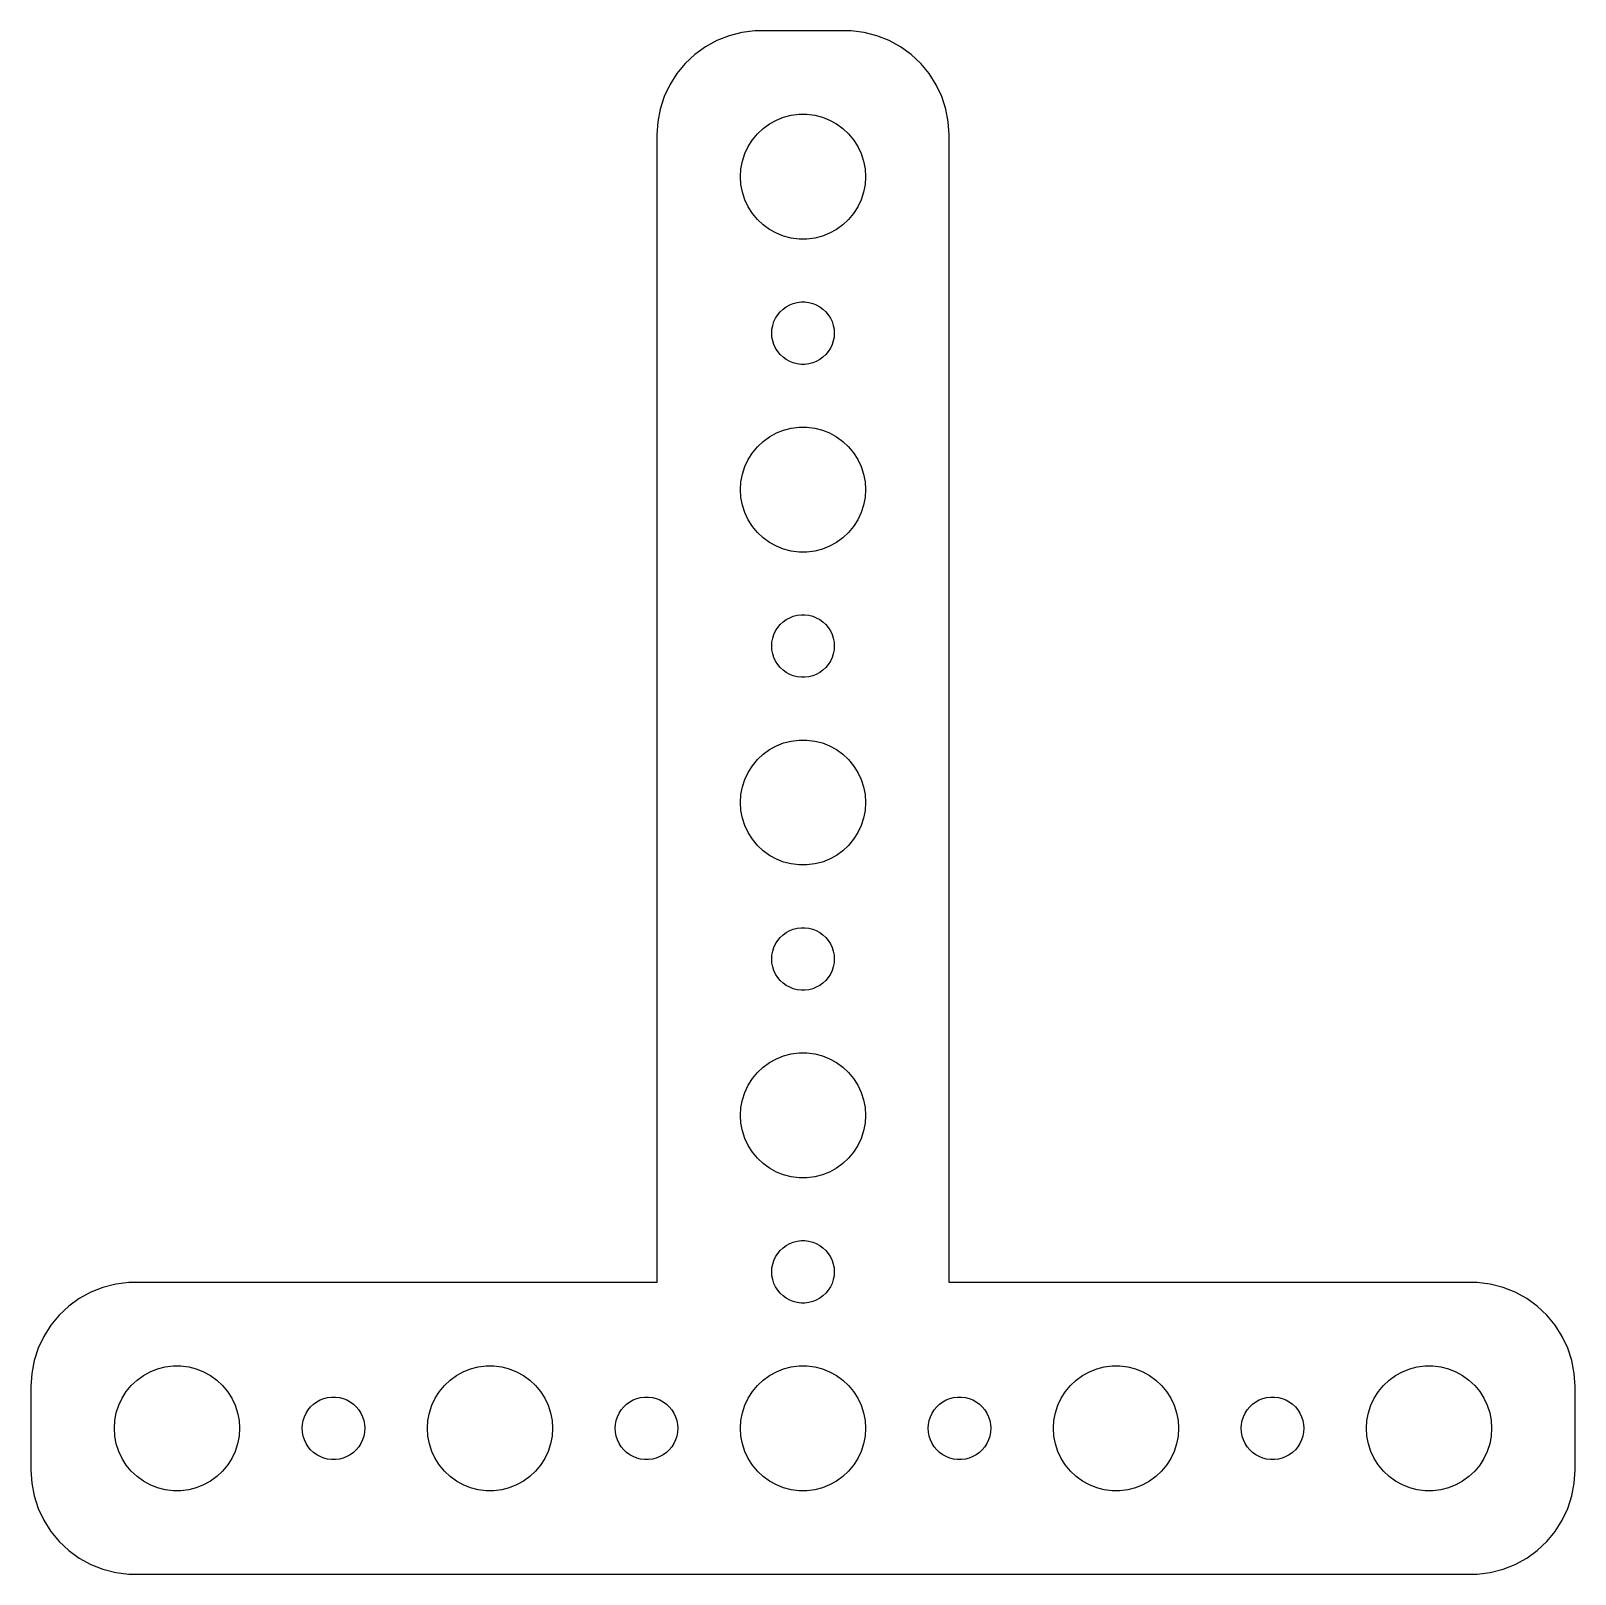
# Model space of a CAD drawing. Header units: metres. Extents: x -37 to 37, y -7 to 67.
import ezdxf

# ---------------------------------------------------------------- set-up
doc = ezdxf.new("R2010")
doc.units = ezdxf.units.M

msp = doc.modelspace()

# ---------------------------------------------------------------- linework, layer by layer
for p, q in [((-3.54507, 66.7553), (-4.12889, 66.5241)), ((-2.9369, 66.9114), (-3.54507, 66.7553)), ((-2.31395, 66.9901), (-2.9369, 66.9114)), ((2.31395, 66.9901), (-2.31395, 66.9901)), ((2.9369, 66.9114), (2.31395, 66.9901)), ((3.54507, 66.7553), (2.9369, 66.9114)), ((4.12889, 66.5241), (3.54507, 66.7553)), ((-4.67912, 66.2216), (-5.18712, 65.8526)), ((-4.12889, 66.5241), (-4.67912, 66.2216)), ((4.67912, 66.2216), (4.12889, 66.5241)), ((5.18712, 65.8526), (4.67912, 66.2216)), ((-5.64484, 65.4227), (-6.04507, 64.9389)), ((-5.18712, 65.8526), (-5.64484, 65.4227)), ((5.64484, 65.4227), (5.18712, 65.8526)), ((6.04507, 64.9389), (5.64484, 65.4227)), ((-6.38153, 64.4088), (-6.64888, 63.8406)), ((-6.04507, 64.9389), (-6.38153, 64.4088)), ((6.38153, 64.4088), (6.04507, 64.9389)), ((6.64888, 63.8406), (6.38153, 64.4088)), ((-6.64888, 63.8406), (-6.84291, 63.2434)), ((6.84291, 63.2434), (6.64888, 63.8406)), ((-6.84291, 63.2434), (-6.96057, 62.6267)), ((-0.927048, 62.8532), (-0.562134, 62.9469)), ((-0.562134, 62.9469), (-0.18837, 62.9941)), ((-0.18837, 62.9941), (0.18837, 62.9941)), ((0.18837, 62.9941), (0.562134, 62.9469)), ((0.562134, 62.9469), (0.927048, 62.8532)), ((6.96057, 62.6267), (6.84291, 63.2434)), ((-6.96057, 62.6267), (-7, 62)), ((-2.1869, 62.0536), (-1.91226, 62.3115)), ((-1.91226, 62.3115), (-1.60747, 62.533)), ((-1.60747, 62.533), (-1.27733, 62.7145)), ((-1.27733, 62.7145), (-0.927048, 62.8532)), ((0.927048, 62.8532), (1.27733, 62.7145)), ((1.27733, 62.7145), (1.60747, 62.533)), ((1.60747, 62.533), (1.91226, 62.3115)), ((1.91226, 62.3115), (2.1869, 62.0536)), ((7, 62), (6.96057, 62.6267)), ((-7, 62), (-7, 6.99013)), ((-2.78932, 61.1044), (-2.62891, 61.4453)), ((-2.62891, 61.4453), (-2.42705, 61.7634)), ((-2.42705, 61.7634), (-2.1869, 62.0536)), ((2.1869, 62.0536), (2.42705, 61.7634)), ((2.42705, 61.7634), (2.62891, 61.4453)), ((2.62891, 61.4453), (2.78932, 61.1044)), ((7, 6.99013), (7, 62)), ((-2.97633, 60.376), (-2.90575, 60.7461)), ((-2.90575, 60.7461), (-2.78932, 61.1044)), ((2.78932, 61.1044), (2.90575, 60.7461)), ((2.90575, 60.7461), (2.97633, 60.376)), ((-3, 60), (-2.97633, 60.376)), ((-2.97633, 59.624), (-3, 60)), ((2.97633, 60.376), (3, 60)), ((3, 60), (2.97633, 59.624)), ((-2.90575, 59.2539), (-2.97633, 59.624)), ((-2.78932, 58.8956), (-2.90575, 59.2539)), ((2.90575, 59.2539), (2.78932, 58.8956)), ((2.97633, 59.624), (2.90575, 59.2539)), ((-2.62891, 58.5547), (-2.78932, 58.8956)), ((-2.42705, 58.2366), (-2.62891, 58.5547)), ((2.62891, 58.5547), (2.42705, 58.2366)), ((2.78932, 58.8956), (2.62891, 58.5547)), ((-2.1869, 57.9464), (-2.42705, 58.2366)), ((-1.91226, 57.6885), (-2.1869, 57.9464)), ((2.1869, 57.9464), (1.91226, 57.6885)), ((2.42705, 58.2366), (2.1869, 57.9464)), ((-1.60747, 57.467), (-1.91226, 57.6885)), ((-1.27733, 57.2855), (-1.60747, 57.467)), ((-0.927048, 57.1468), (-1.27733, 57.2855)), ((-0.562134, 57.0531), (-0.927048, 57.1468)), ((-0.18837, 57.0059), (-0.562134, 57.0531)), ((0.18837, 57.0059), (-0.18837, 57.0059)), ((0.562134, 57.0531), (0.18837, 57.0059)), ((0.927048, 57.1468), (0.562134, 57.0531)), ((1.27733, 57.2855), (0.927048, 57.1468)), ((1.60747, 57.467), (1.27733, 57.2855)), ((1.91226, 57.6885), (1.60747, 57.467)), ((-1.31445, 53.2226), (-1.21352, 53.3817)), ((-1.21352, 53.3817), (-1.09344, 53.5268)), ((-1.09344, 53.5268), (-0.956131, 53.6558)), ((-0.956131, 53.6558), (-0.803726, 53.7665)), ((-0.803726, 53.7665), (-0.638657, 53.8572)), ((-0.638657, 53.8572), (-0.463516, 53.9266)), ((-0.463516, 53.9266), (-0.281067, 53.9734)), ((-0.281067, 53.9734), (-0.094177, 53.997)), ((-0.094177, 53.997), (0.094177, 53.997)), ((0.094177, 53.997), (0.281067, 53.9734)), ((0.281067, 53.9734), (0.463516, 53.9266)), ((0.463516, 53.9266), (0.638657, 53.8572)), ((0.638657, 53.8572), (0.803726, 53.7665)), ((0.803726, 53.7665), (0.956131, 53.6558)), ((0.956131, 53.6558), (1.09344, 53.5268)), ((1.09344, 53.5268), (1.21352, 53.3817)), ((1.21352, 53.3817), (1.31445, 53.2226)), ((-1.5, 52.5), (-1.48816, 52.688)), ((-1.48816, 52.688), (-1.45287, 52.873)), ((-1.45287, 52.873), (-1.39465, 53.0522)), ((-1.39465, 53.0522), (-1.31445, 53.2226)), ((1.31445, 53.2226), (1.39465, 53.0522)), ((1.39465, 53.0522), (1.45287, 52.873)), ((1.45287, 52.873), (1.48816, 52.688)), ((1.48816, 52.688), (1.5, 52.5)), ((-1.48816, 52.312), (-1.5, 52.5)), ((-1.45287, 52.127), (-1.48816, 52.312)), ((-1.39465, 51.9478), (-1.45287, 52.127)), ((-1.31445, 51.7774), (-1.39465, 51.9478)), ((1.39465, 51.9478), (1.31445, 51.7774)), ((1.45287, 52.127), (1.39465, 51.9478)), ((1.48816, 52.312), (1.45287, 52.127)), ((1.5, 52.5), (1.48816, 52.312)), ((-1.21352, 51.6183), (-1.31445, 51.7774)), ((-1.09344, 51.4732), (-1.21352, 51.6183)), ((-0.956131, 51.3442), (-1.09344, 51.4732)), ((-0.803726, 51.2335), (-0.956131, 51.3442)), ((-0.638657, 51.1428), (-0.803726, 51.2335)), ((-0.463516, 51.0734), (-0.638657, 51.1428)), ((-0.281067, 51.0266), (-0.463516, 51.0734)), ((0.463516, 51.0734), (0.281067, 51.0266)), ((0.638657, 51.1428), (0.463516, 51.0734)), ((0.803726, 51.2335), (0.638657, 51.1428)), ((0.956131, 51.3442), (0.803726, 51.2335)), ((1.09344, 51.4732), (0.956131, 51.3442)), ((1.21352, 51.6183), (1.09344, 51.4732)), ((1.31445, 51.7774), (1.21352, 51.6183)), ((-0.094177, 51.003), (-0.281067, 51.0266)), ((0.094177, 51.003), (-0.094177, 51.003)), ((0.281067, 51.0266), (0.094177, 51.003)), ((-1.91226, 47.3115), (-1.60747, 47.533)), ((-1.60747, 47.533), (-1.27733, 47.7145)), ((-1.27733, 47.7145), (-0.927048, 47.8532)), ((-0.927048, 47.8532), (-0.562134, 47.9469)), ((-0.562134, 47.9469), (-0.18837, 47.9941)), ((-0.18837, 47.9941), (0.18837, 47.9941)), ((0.18837, 47.9941), (0.562134, 47.9469)), ((0.562134, 47.9469), (0.927048, 47.8532)), ((0.927048, 47.8532), (1.27733, 47.7145)), ((1.27733, 47.7145), (1.60747, 47.533)), ((1.60747, 47.533), (1.91226, 47.3115)), ((-2.62891, 46.4453), (-2.42705, 46.7634)), ((-2.42705, 46.7634), (-2.1869, 47.0536)), ((-2.1869, 47.0536), (-1.91226, 47.3115)), ((1.91226, 47.3115), (2.1869, 47.0536)), ((2.1869, 47.0536), (2.42705, 46.7634)), ((2.42705, 46.7634), (2.62891, 46.4453)), ((-2.90575, 45.7461), (-2.78932, 46.1044)), ((-2.78932, 46.1044), (-2.62891, 46.4453)), ((2.62891, 46.4453), (2.78932, 46.1044)), ((2.78932, 46.1044), (2.90575, 45.7461)), ((-3, 45), (-2.97633, 45.376)), ((-2.97633, 45.376), (-2.90575, 45.7461)), ((2.90575, 45.7461), (2.97633, 45.376)), ((2.97633, 45.376), (3, 45)), ((-2.97633, 44.624), (-3, 45)), ((-2.90575, 44.2539), (-2.97633, 44.624)), ((2.97633, 44.624), (2.90575, 44.2539)), ((3, 45), (2.97633, 44.624)), ((-2.78932, 43.8956), (-2.90575, 44.2539)), ((-2.62891, 43.5547), (-2.78932, 43.8956)), ((2.78932, 43.8956), (2.62891, 43.5547)), ((2.90575, 44.2539), (2.78932, 43.8956)), ((-2.42705, 43.2366), (-2.62891, 43.5547)), ((-2.1869, 42.9464), (-2.42705, 43.2366)), ((-1.91226, 42.6885), (-2.1869, 42.9464)), ((2.1869, 42.9464), (1.91226, 42.6885)), ((2.42705, 43.2366), (2.1869, 42.9464)), ((2.62891, 43.5547), (2.42705, 43.2366)), ((-1.60747, 42.467), (-1.91226, 42.6885)), ((-1.27733, 42.2855), (-1.60747, 42.467)), ((-0.927048, 42.1468), (-1.27733, 42.2855)), ((1.27733, 42.2855), (0.927048, 42.1468)), ((1.60747, 42.467), (1.27733, 42.2855)), ((1.91226, 42.6885), (1.60747, 42.467)), ((-0.562134, 42.0531), (-0.927048, 42.1468)), ((-0.18837, 42.0059), (-0.562134, 42.0531)), ((0.18837, 42.0059), (-0.18837, 42.0059)), ((0.562134, 42.0531), (0.18837, 42.0059)), ((0.927048, 42.1468), (0.562134, 42.0531)), ((-1.21352, 38.3817), (-1.09344, 38.5268)), ((-1.09344, 38.5268), (-0.956131, 38.6558)), ((-0.956131, 38.6558), (-0.803726, 38.7665)), ((-0.803726, 38.7665), (-0.638657, 38.8572)), ((-0.638657, 38.8572), (-0.463516, 38.9266)), ((-0.463516, 38.9266), (-0.281067, 38.9734)), ((-0.281067, 38.9734), (-0.094177, 38.997)), ((-0.094177, 38.997), (0.094177, 38.997)), ((0.094177, 38.997), (0.281067, 38.9734)), ((0.281067, 38.9734), (0.463516, 38.9266)), ((0.463516, 38.9266), (0.638657, 38.8572)), ((0.638657, 38.8572), (0.803726, 38.7665)), ((0.803726, 38.7665), (0.956131, 38.6558)), ((0.956131, 38.6558), (1.09344, 38.5268)), ((1.09344, 38.5268), (1.21352, 38.3817)), ((-1.48816, 37.688), (-1.45287, 37.873)), ((-1.45287, 37.873), (-1.39465, 38.0522)), ((-1.39465, 38.0522), (-1.31445, 38.2226)), ((-1.31445, 38.2226), (-1.21352, 38.3817)), ((1.21352, 38.3817), (1.31445, 38.2226)), ((1.31445, 38.2226), (1.39465, 38.0522)), ((1.39465, 38.0522), (1.45287, 37.873)), ((1.45287, 37.873), (1.48816, 37.688)), ((-1.5, 37.5), (-1.48816, 37.688)), ((-1.48816, 37.312), (-1.5, 37.5)), ((-1.45287, 37.127), (-1.48816, 37.312)), ((-1.39465, 36.9478), (-1.45287, 37.127)), ((1.45287, 37.127), (1.39465, 36.9478)), ((1.48816, 37.312), (1.45287, 37.127)), ((1.48816, 37.688), (1.5, 37.5)), ((1.5, 37.5), (1.48816, 37.312)), ((-1.31445, 36.7774), (-1.39465, 36.9478)), ((-1.21352, 36.6183), (-1.31445, 36.7774)), ((-1.09344, 36.4732), (-1.21352, 36.6183)), ((-0.956131, 36.3442), (-1.09344, 36.4732)), ((-0.803726, 36.2335), (-0.956131, 36.3442)), ((0.956131, 36.3442), (0.803726, 36.2335)), ((1.09344, 36.4732), (0.956131, 36.3442)), ((1.21352, 36.6183), (1.09344, 36.4732)), ((1.31445, 36.7774), (1.21352, 36.6183)), ((1.39465, 36.9478), (1.31445, 36.7774)), ((-0.638657, 36.1428), (-0.803726, 36.2335)), ((-0.463516, 36.0734), (-0.638657, 36.1428)), ((-0.281067, 36.0266), (-0.463516, 36.0734)), ((-0.094177, 36.003), (-0.281067, 36.0266)), ((0.094177, 36.003), (-0.094177, 36.003)), ((0.281067, 36.0266), (0.094177, 36.003)), ((0.463516, 36.0734), (0.281067, 36.0266)), ((0.638657, 36.1428), (0.463516, 36.0734)), ((0.803726, 36.2335), (0.638657, 36.1428)), ((-1.60747, 32.533), (-1.27733, 32.7145)), ((-1.27733, 32.7145), (-0.927048, 32.8532)), ((-0.927048, 32.8532), (-0.562134, 32.9469)), ((-0.562134, 32.9469), (-0.18837, 32.9941)), ((-0.18837, 32.9941), (0.18837, 32.9941)), ((0.18837, 32.9941), (0.562134, 32.9469)), ((0.562134, 32.9469), (0.927048, 32.8532)), ((0.927048, 32.8532), (1.27733, 32.7145)), ((1.27733, 32.7145), (1.60747, 32.533)), ((-2.42705, 31.7634), (-2.1869, 32.0536)), ((-2.1869, 32.0536), (-1.91226, 32.3115)), ((-1.91226, 32.3115), (-1.60747, 32.533)), ((1.60747, 32.533), (1.91226, 32.3115)), ((1.91226, 32.3115), (2.1869, 32.0536)), ((2.1869, 32.0536), (2.42705, 31.7634)), ((-2.90575, 30.7461), (-2.78932, 31.1044)), ((-2.78932, 31.1044), (-2.62891, 31.4453)), ((-2.62891, 31.4453), (-2.42705, 31.7634)), ((2.42705, 31.7634), (2.62891, 31.4453)), ((2.62891, 31.4453), (2.78932, 31.1044)), ((2.78932, 31.1044), (2.90575, 30.7461)), ((-3, 30), (-2.97633, 30.376)), ((-2.97633, 30.376), (-2.90575, 30.7461)), ((2.90575, 30.7461), (2.97633, 30.376)), ((2.97633, 30.376), (3, 30)), ((-2.97633, 29.624), (-3, 30)), ((-2.90575, 29.2539), (-2.97633, 29.624)), ((2.97633, 29.624), (2.90575, 29.2539)), ((3, 30), (2.97633, 29.624)), ((-2.78932, 28.8956), (-2.90575, 29.2539)), ((-2.62891, 28.5547), (-2.78932, 28.8956)), ((2.78932, 28.8956), (2.62891, 28.5547)), ((2.90575, 29.2539), (2.78932, 28.8956)), ((-2.42705, 28.2366), (-2.62891, 28.5547)), ((-2.1869, 27.9464), (-2.42705, 28.2366)), ((2.42705, 28.2366), (2.1869, 27.9464)), ((2.62891, 28.5547), (2.42705, 28.2366)), ((-1.91226, 27.6884), (-2.1869, 27.9464)), ((-1.60747, 27.467), (-1.91226, 27.6884)), ((-1.27733, 27.2855), (-1.60747, 27.467)), ((1.60747, 27.467), (1.27733, 27.2855)), ((1.91226, 27.6884), (1.60747, 27.467)), ((2.1869, 27.9464), (1.91226, 27.6884)), ((-0.927048, 27.1468), (-1.27733, 27.2855)), ((-0.562134, 27.0531), (-0.927048, 27.1468)), ((-0.18837, 27.0059), (-0.562134, 27.0531)), ((0.18837, 27.0059), (-0.18837, 27.0059)), ((0.562134, 27.0531), (0.18837, 27.0059)), ((0.927048, 27.1468), (0.562134, 27.0531)), ((1.27733, 27.2855), (0.927048, 27.1468)), ((-0.956131, 23.6558), (-0.803726, 23.7665)), ((-0.803726, 23.7665), (-0.638657, 23.8572)), ((-0.638657, 23.8572), (-0.463516, 23.9266)), ((-0.463516, 23.9266), (-0.281067, 23.9734)), ((-0.281067, 23.9734), (-0.094177, 23.997)), ((-0.094177, 23.997), (0.094177, 23.997)), ((0.094177, 23.997), (0.281067, 23.9734)), ((0.281067, 23.9734), (0.463516, 23.9266)), ((0.463516, 23.9266), (0.638657, 23.8572)), ((0.638657, 23.8572), (0.803726, 23.7665)), ((0.803726, 23.7665), (0.956131, 23.6558)), ((-1.45287, 22.873), (-1.39465, 23.0522)), ((-1.39465, 23.0522), (-1.31445, 23.2226)), ((-1.31445, 23.2226), (-1.21352, 23.3817)), ((-1.21352, 23.3817), (-1.09344, 23.5268)), ((-1.09344, 23.5268), (-0.956131, 23.6558)), ((0.956131, 23.6558), (1.09344, 23.5268)), ((1.09344, 23.5268), (1.21352, 23.3817)), ((1.21352, 23.3817), (1.31445, 23.2226)), ((1.31445, 23.2226), (1.39465, 23.0522)), ((1.39465, 23.0522), (1.45287, 22.873)), ((-1.5, 22.5), (-1.48816, 22.688)), ((-1.48816, 22.312), (-1.5, 22.5)), ((-1.48816, 22.688), (-1.45287, 22.873)), ((-1.45287, 22.127), (-1.48816, 22.312)), ((1.45287, 22.873), (1.48816, 22.688)), ((1.48816, 22.312), (1.45287, 22.127)), ((1.48816, 22.688), (1.5, 22.5)), ((1.5, 22.5), (1.48816, 22.312)), ((-1.39465, 21.9478), (-1.45287, 22.127)), ((-1.31445, 21.7774), (-1.39465, 21.9478)), ((-1.21352, 21.6183), (-1.31445, 21.7774)), ((-1.09344, 21.4732), (-1.21352, 21.6183)), ((-0.956131, 21.3442), (-1.09344, 21.4732)), ((1.09344, 21.4732), (0.956131, 21.3442)), ((1.21352, 21.6183), (1.09344, 21.4732)), ((1.31445, 21.7774), (1.21352, 21.6183)), ((1.39465, 21.9478), (1.31445, 21.7774)), ((1.45287, 22.127), (1.39465, 21.9478)), ((-0.803726, 21.2335), (-0.956131, 21.3442)), ((-0.638657, 21.1427), (-0.803726, 21.2335)), ((-0.463516, 21.0734), (-0.638657, 21.1427)), ((-0.281067, 21.0266), (-0.463516, 21.0734)), ((-0.094177, 21.003), (-0.281067, 21.0266)), ((0.094177, 21.003), (-0.094177, 21.003)), ((0.281067, 21.0266), (0.094177, 21.003)), ((0.463516, 21.0734), (0.281067, 21.0266)), ((0.638657, 21.1427), (0.463516, 21.0734)), ((0.803726, 21.2335), (0.638657, 21.1427)), ((0.956131, 21.3442), (0.803726, 21.2335)), ((-1.27733, 17.7145), (-0.927048, 17.8532)), ((-0.927048, 17.8532), (-0.562134, 17.9469)), ((-0.562134, 17.9469), (-0.18837, 17.9941)), ((-0.18837, 17.9941), (0.18837, 17.9941)), ((0.18837, 17.9941), (0.562134, 17.9469)), ((0.562134, 17.9469), (0.927048, 17.8532)), ((0.927048, 17.8532), (1.27733, 17.7145)), ((-2.42705, 16.7634), (-2.1869, 17.0536)), ((-2.1869, 17.0536), (-1.91226, 17.3115)), ((-1.91226, 17.3115), (-1.60747, 17.533)), ((-1.60747, 17.533), (-1.27733, 17.7145)), ((1.27733, 17.7145), (1.60747, 17.533)), ((1.60747, 17.533), (1.91226, 17.3115)), ((1.91226, 17.3115), (2.1869, 17.0536)), ((2.1869, 17.0536), (2.42705, 16.7634)), ((-2.78932, 16.1044), (-2.62891, 16.4453)), ((-2.62891, 16.4453), (-2.42705, 16.7634)), ((2.42705, 16.7634), (2.62891, 16.4453)), ((2.62891, 16.4453), (2.78932, 16.1044)), ((-2.97633, 15.376), (-2.90575, 15.7461)), ((-2.90575, 15.7461), (-2.78932, 16.1044)), ((2.78932, 16.1044), (2.90575, 15.7461)), ((2.90575, 15.7461), (2.97633, 15.376)), ((-3, 15), (-2.97633, 15.376)), ((-2.97633, 14.624), (-3, 15)), ((2.97633, 15.376), (3, 15)), ((3, 15), (2.97633, 14.624)), ((-2.90575, 14.2539), (-2.97633, 14.624)), ((-2.78932, 13.8956), (-2.90575, 14.2539)), ((2.90575, 14.2539), (2.78932, 13.8956)), ((2.97633, 14.624), (2.90575, 14.2539)), ((-2.62891, 13.5547), (-2.78932, 13.8956)), ((-2.42705, 13.2366), (-2.62891, 13.5547)), ((2.62891, 13.5547), (2.42705, 13.2366)), ((2.78932, 13.8956), (2.62891, 13.5547)), ((-2.1869, 12.9464), (-2.42705, 13.2366)), ((-1.91226, 12.6884), (-2.1869, 12.9464)), ((-1.60747, 12.467), (-1.91226, 12.6884)), ((1.91226, 12.6884), (1.60747, 12.467)), ((2.1869, 12.9464), (1.91226, 12.6884)), ((2.42705, 13.2366), (2.1869, 12.9464)), ((-1.27733, 12.2855), (-1.60747, 12.467)), ((-0.927048, 12.1468), (-1.27733, 12.2855)), ((-0.562134, 12.0531), (-0.927048, 12.1468)), ((-0.18837, 12.0059), (-0.562134, 12.0531)), ((0.18837, 12.0059), (-0.18837, 12.0059)), ((0.562134, 12.0531), (0.18837, 12.0059)), ((0.927048, 12.1468), (0.562134, 12.0531)), ((1.27733, 12.2855), (0.927048, 12.1468)), ((1.60747, 12.467), (1.27733, 12.2855)), ((-0.638657, 8.85724), (-0.463516, 8.92657)), ((-0.463516, 8.92657), (-0.281067, 8.97342)), ((-0.281067, 8.97342), (-0.094177, 8.99704)), ((-0.094177, 8.99704), (0.094177, 8.99704)), ((0.094177, 8.99704), (0.281067, 8.97342)), ((0.281067, 8.97342), (0.463516, 8.92657)), ((0.463516, 8.92657), (0.638657, 8.85724)), ((-1.39465, 8.05219), (-1.31445, 8.22263)), ((-1.31445, 8.22263), (-1.21352, 8.38167)), ((-1.21352, 8.38167), (-1.09344, 8.52681)), ((-1.09344, 8.52681), (-0.956131, 8.65576)), ((-0.956131, 8.65576), (-0.803726, 8.76648)), ((-0.803726, 8.76648), (-0.638657, 8.85724)), ((0.638657, 8.85724), (0.803726, 8.76648)), ((0.803726, 8.76648), (0.956131, 8.65576)), ((0.956131, 8.65576), (1.09344, 8.52681)), ((1.09344, 8.52681), (1.21352, 8.38167)), ((1.21352, 8.38167), (1.31445, 8.22263)), ((1.31445, 8.22263), (1.39465, 8.05219)), ((-1.5, 7.5), (-1.48816, 7.68799)), ((-1.48816, 7.312), (-1.5, 7.5)), ((-1.48816, 7.68799), (-1.45287, 7.87303)), ((-1.45287, 7.87303), (-1.39465, 8.05219)), ((1.39465, 8.05219), (1.45287, 7.87303)), ((1.45287, 7.87303), (1.48816, 7.68799)), ((1.48816, 7.68799), (1.5, 7.5)), ((1.5, 7.5), (1.48816, 7.312)), ((-33.5451, 6.75528), (-34.1289, 6.52412)), ((-32.9369, 6.91142), (-33.5451, 6.75528)), ((-32.3139, 6.99013), (-32.9369, 6.91142)), ((-7, 6.99013), (-32.3139, 6.99013)), ((-1.45287, 7.12695), (-1.48816, 7.312)), ((-1.39465, 6.9478), (-1.45287, 7.12695)), ((-1.31445, 6.77736), (-1.39465, 6.9478)), ((-1.21352, 6.61832), (-1.31445, 6.77736)), ((1.31445, 6.77736), (1.21352, 6.61832)), ((1.39465, 6.9478), (1.31445, 6.77736)), ((1.45287, 7.12695), (1.39465, 6.9478)), ((1.48816, 7.312), (1.45287, 7.12695)), ((32.3139, 6.99013), (7, 6.99013)), ((32.9369, 6.91142), (32.3139, 6.99013)), ((33.5451, 6.75528), (32.9369, 6.91142)), ((34.1289, 6.52412), (33.5451, 6.75528)), ((-34.6791, 6.22163), (-35.1871, 5.85255)), ((-34.1289, 6.52412), (-34.6791, 6.22163)), ((-1.09344, 6.47318), (-1.21352, 6.61832)), ((-0.956131, 6.34422), (-1.09344, 6.47318)), ((-0.803726, 6.23351), (-0.956131, 6.34422)), ((-0.638657, 6.14275), (-0.803726, 6.23351)), ((-0.463516, 6.07341), (-0.638657, 6.14275)), ((-0.281067, 6.02657), (-0.463516, 6.07341)), ((-0.094177, 6.00294), (-0.281067, 6.02657)), ((0.094177, 6.00294), (-0.094177, 6.00294)), ((0.281067, 6.02657), (0.094177, 6.00294)), ((0.463516, 6.07341), (0.281067, 6.02657)), ((0.638657, 6.14275), (0.463516, 6.07341)), ((0.803726, 6.23351), (0.638657, 6.14275)), ((0.956131, 6.34422), (0.803726, 6.23351)), ((1.09344, 6.47318), (0.956131, 6.34422)), ((1.21352, 6.61832), (1.09344, 6.47318)), ((34.6791, 6.22163), (34.1289, 6.52412)), ((35.1871, 5.85255), (34.6791, 6.22163)), ((-35.6448, 5.42273), (-36.0451, 4.93892)), ((-35.1871, 5.85255), (-35.6448, 5.42273)), ((35.6448, 5.42273), (35.1871, 5.85255)), ((36.0451, 4.93892), (35.6448, 5.42273)), ((-36.0451, 4.93892), (-36.3815, 4.40877)), ((36.3815, 4.40877), (36.0451, 4.93892)), ((-36.6489, 3.84062), (-36.8429, 3.24344)), ((-36.3815, 4.40877), (-36.6489, 3.84062)), ((36.6489, 3.84062), (36.3815, 4.40877)), ((36.8429, 3.24344), (36.6489, 3.84062)), ((-36.8429, 3.24344), (-36.9606, 2.62666)), ((-30.5621, 2.94685), (-30.1884, 2.99408)), ((-30.1884, 2.99408), (-29.8116, 2.99408)), ((-29.8116, 2.99408), (-29.4379, 2.94685)), ((-15.5621, 2.94685), (-15.1884, 2.99408)), ((-15.1884, 2.99408), (-14.8116, 2.99408)), ((-14.8116, 2.99408), (-14.4379, 2.94685)), ((-0.562134, 2.94685), (-0.18837, 2.99408)), ((-0.18837, 2.99408), (0.18837, 2.99408)), ((0.18837, 2.99408), (0.562134, 2.94685)), ((14.4379, 2.94685), (14.8116, 2.99408)), ((14.8116, 2.99408), (15.1884, 2.99408)), ((15.1884, 2.99408), (15.5621, 2.94685)), ((29.4379, 2.94685), (29.8116, 2.99408)), ((29.8116, 2.99408), (30.1884, 2.99408)), ((30.1884, 2.99408), (30.5621, 2.94685)), ((36.9606, 2.62666), (36.8429, 3.24344)), ((-36.9606, 2.62666), (-37, 2)), ((-32.1869, 2.05363), (-31.9123, 2.31154)), ((-31.9123, 2.31154), (-31.6075, 2.53297)), ((-31.6075, 2.53297), (-31.2773, 2.71448)), ((-31.2773, 2.71448), (-30.927, 2.85316)), ((-30.927, 2.85316), (-30.5621, 2.94685)), ((-29.4379, 2.94685), (-29.0729, 2.85316)), ((-29.0729, 2.85316), (-28.7227, 2.71448)), ((-28.7227, 2.71448), (-28.3925, 2.53297)), ((-28.3925, 2.53297), (-28.0877, 2.31154)), ((-28.0877, 2.31154), (-27.8131, 2.05363)), ((-17.1869, 2.05363), (-16.9123, 2.31154)), ((-16.9123, 2.31154), (-16.6075, 2.53297)), ((-16.6075, 2.53297), (-16.2773, 2.71448)), ((-16.2773, 2.71448), (-15.927, 2.85316)), ((-15.927, 2.85316), (-15.5621, 2.94685)), ((-14.4379, 2.94685), (-14.0729, 2.85316)), ((-14.0729, 2.85316), (-13.7227, 2.71448)), ((-13.7227, 2.71448), (-13.3925, 2.53297)), ((-13.3925, 2.53297), (-13.0877, 2.31154)), ((-13.0877, 2.31154), (-12.8131, 2.05363)), ((-2.1869, 2.05363), (-1.91226, 2.31154)), ((-1.91226, 2.31154), (-1.60747, 2.53297)), ((-1.60747, 2.53297), (-1.27733, 2.71448)), ((-1.27733, 2.71448), (-0.927048, 2.85316)), ((-0.927048, 2.85316), (-0.562134, 2.94685)), ((0.562134, 2.94685), (0.927048, 2.85316)), ((0.927048, 2.85316), (1.27733, 2.71448)), ((1.27733, 2.71448), (1.60747, 2.53297)), ((1.60747, 2.53297), (1.91226, 2.31154)), ((1.91226, 2.31154), (2.1869, 2.05363)), ((12.8131, 2.05363), (13.0877, 2.31154)), ((13.0877, 2.31154), (13.3925, 2.53297)), ((13.3925, 2.53297), (13.7227, 2.71448)), ((13.7227, 2.71448), (14.0729, 2.85316)), ((14.0729, 2.85316), (14.4379, 2.94685)), ((15.5621, 2.94685), (15.927, 2.85316)), ((15.927, 2.85316), (16.2773, 2.71448)), ((16.2773, 2.71448), (16.6075, 2.53297)), ((16.6075, 2.53297), (16.9123, 2.31154)), ((16.9123, 2.31154), (17.1869, 2.05363)), ((27.8131, 2.05363), (28.0877, 2.31154)), ((28.0877, 2.31154), (28.3925, 2.53297)), ((28.3925, 2.53297), (28.7227, 2.71448)), ((28.7227, 2.71448), (29.0729, 2.85316)), ((29.0729, 2.85316), (29.4379, 2.94685)), ((30.5621, 2.94685), (30.927, 2.85316)), ((30.927, 2.85316), (31.2773, 2.71448)), ((31.2773, 2.71448), (31.6075, 2.53297)), ((31.6075, 2.53297), (31.9123, 2.31154)), ((31.9123, 2.31154), (32.1869, 2.05363)), ((37, 2), (36.9606, 2.62666)), ((-37, 2), (-37, -2)), ((-32.6289, 1.44525), (-32.427, 1.76335)), ((-32.427, 1.76335), (-32.1869, 2.05363)), ((-27.8131, 2.05363), (-27.5729, 1.76335)), ((-27.5729, 1.76335), (-27.3711, 1.44525)), ((-22.7811, 1.47342), (-22.5942, 1.49704)), ((-22.5942, 1.49704), (-22.4058, 1.49704)), ((-22.4058, 1.49704), (-22.2189, 1.47342)), ((-17.6289, 1.44525), (-17.427, 1.76335)), ((-17.427, 1.76335), (-17.1869, 2.05363)), ((-12.8131, 2.05363), (-12.5729, 1.76335)), ((-12.5729, 1.76335), (-12.3711, 1.44525)), ((-7.78107, 1.47342), (-7.59418, 1.49704)), ((-7.59418, 1.49704), (-7.40581, 1.49704)), ((-7.40581, 1.49704), (-7.21892, 1.47342)), ((-2.62891, 1.44525), (-2.42705, 1.76335)), ((-2.42705, 1.76335), (-2.1869, 2.05363)), ((2.1869, 2.05363), (2.42705, 1.76335)), ((2.42705, 1.76335), (2.62891, 1.44525)), ((7.21892, 1.47342), (7.40581, 1.49704)), ((7.40581, 1.49704), (7.59418, 1.49704)), ((7.59418, 1.49704), (7.78107, 1.47342)), ((12.3711, 1.44525), (12.5729, 1.76335)), ((12.5729, 1.76335), (12.8131, 2.05363)), ((17.1869, 2.05363), (17.427, 1.76335)), ((17.427, 1.76335), (17.6289, 1.44525)), ((22.2189, 1.47342), (22.4058, 1.49704)), ((22.4058, 1.49704), (22.5942, 1.49704)), ((22.5942, 1.49704), (22.7811, 1.47342)), ((27.3711, 1.44525), (27.5729, 1.76335)), ((27.5729, 1.76335), (27.8131, 2.05363)), ((32.1869, 2.05363), (32.427, 1.76335)), ((32.427, 1.76335), (32.6289, 1.44525)), ((37, -2), (37, 2)), ((-32.9763, 0.375992), (-32.9057, 0.746063)), ((-32.9057, 0.746063), (-32.7893, 1.10437)), ((-32.7893, 1.10437), (-32.6289, 1.44525)), ((-27.3711, 1.44525), (-27.2107, 1.10437)), ((-27.2107, 1.10437), (-27.0942, 0.746063)), ((-27.0942, 0.746063), (-27.0237, 0.375992)), ((-23.8145, 0.722626), (-23.7135, 0.881668)), ((-23.7135, 0.881668), (-23.5934, 1.02681)), ((-23.5934, 1.02681), (-23.4561, 1.15576)), ((-23.4561, 1.15576), (-23.3037, 1.26648)), ((-23.3037, 1.26648), (-23.1387, 1.35724)), ((-23.1387, 1.35724), (-22.9635, 1.42657)), ((-22.9635, 1.42657), (-22.7811, 1.47342)), ((-22.2189, 1.47342), (-22.0365, 1.42657)), ((-22.0365, 1.42657), (-21.8613, 1.35724)), ((-21.8613, 1.35724), (-21.6963, 1.26648)), ((-21.6963, 1.26648), (-21.5439, 1.15576)), ((-21.5439, 1.15576), (-21.4065, 1.02681)), ((-21.4065, 1.02681), (-21.2865, 0.881668)), ((-21.2865, 0.881668), (-21.1855, 0.722626)), ((-17.9763, 0.375992), (-17.9057, 0.746063)), ((-17.9057, 0.746063), (-17.7893, 1.10437)), ((-17.7893, 1.10437), (-17.6289, 1.44525)), ((-12.3711, 1.44525), (-12.2107, 1.10437)), ((-12.2107, 1.10437), (-12.0942, 0.746063)), ((-12.0942, 0.746063), (-12.0237, 0.375992)), ((-8.81445, 0.722626), (-8.71352, 0.881668)), ((-8.71352, 0.881668), (-8.59344, 1.02681)), ((-8.59344, 1.02681), (-8.45613, 1.15576)), ((-8.45613, 1.15576), (-8.30373, 1.26648)), ((-8.30373, 1.26648), (-8.13866, 1.35724)), ((-8.13866, 1.35724), (-7.96352, 1.42657)), ((-7.96352, 1.42657), (-7.78107, 1.47342)), ((-7.21892, 1.47342), (-7.03647, 1.42657)), ((-7.03647, 1.42657), (-6.86133, 1.35724)), ((-6.86133, 1.35724), (-6.69626, 1.26648)), ((-6.69626, 1.26648), (-6.54385, 1.15576)), ((-6.54385, 1.15576), (-6.40654, 1.02681)), ((-6.40654, 1.02681), (-6.28647, 0.881668)), ((-6.28647, 0.881668), (-6.18553, 0.722626)), ((-2.97633, 0.375992), (-2.90575, 0.746063)), ((-2.90575, 0.746063), (-2.78932, 1.10437)), ((-2.78932, 1.10437), (-2.62891, 1.44525)), ((2.62891, 1.44525), (2.78932, 1.10437)), ((2.78932, 1.10437), (2.90575, 0.746063)), ((2.90575, 0.746063), (2.97633, 0.375992)), ((6.18553, 0.722626), (6.28647, 0.881668)), ((6.28647, 0.881668), (6.40654, 1.02681)), ((6.40654, 1.02681), (6.54385, 1.15576)), ((6.54385, 1.15576), (6.69626, 1.26648)), ((6.69626, 1.26648), (6.86133, 1.35724)), ((6.86133, 1.35724), (7.03647, 1.42657)), ((7.03647, 1.42657), (7.21892, 1.47342)), ((7.78107, 1.47342), (7.96352, 1.42657)), ((7.96352, 1.42657), (8.13866, 1.35724)), ((8.13866, 1.35724), (8.30373, 1.26648)), ((8.30373, 1.26648), (8.45613, 1.15576)), ((8.45613, 1.15576), (8.59344, 1.02681)), ((8.59344, 1.02681), (8.71352, 0.881668)), ((8.71352, 0.881668), (8.81445, 0.722626)), ((12.0237, 0.375992), (12.0942, 0.746063)), ((12.0942, 0.746063), (12.2107, 1.10437)), ((12.2107, 1.10437), (12.3711, 1.44525)), ((17.6289, 1.44525), (17.7893, 1.10437)), ((17.7893, 1.10437), (17.9057, 0.746063)), ((17.9057, 0.746063), (17.9763, 0.375992)), ((21.1855, 0.722626), (21.2865, 0.881668)), ((21.2865, 0.881668), (21.4065, 1.02681)), ((21.4065, 1.02681), (21.5439, 1.15576)), ((21.5439, 1.15576), (21.6963, 1.26648)), ((21.6963, 1.26648), (21.8613, 1.35724)), ((21.8613, 1.35724), (22.0365, 1.42657)), ((22.0365, 1.42657), (22.2189, 1.47342)), ((22.7811, 1.47342), (22.9635, 1.42657)), ((22.9635, 1.42657), (23.1387, 1.35724)), ((23.1387, 1.35724), (23.3037, 1.26648)), ((23.3037, 1.26648), (23.4561, 1.15576)), ((23.4561, 1.15576), (23.5934, 1.02681)), ((23.5934, 1.02681), (23.7135, 0.881668)), ((23.7135, 0.881668), (23.8145, 0.722626)), ((27.0237, 0.375992), (27.0942, 0.746063)), ((27.0942, 0.746063), (27.2107, 1.10437)), ((27.2107, 1.10437), (27.3711, 1.44525)), ((32.6289, 1.44525), (32.7893, 1.10437)), ((32.7893, 1.10437), (32.9057, 0.746063)), ((32.9057, 0.746063), (32.9763, 0.375992)), ((-33, 0), (-32.9763, 0.375992)), ((-32.9763, -0.375992), (-33, 0)), ((-27.0237, 0.375992), (-27, 0)), ((-27, 0), (-27.0237, -0.375992)), ((-24, 0), (-23.9882, 0.187988)), ((-23.9882, -0.187988), (-24, 0)), ((-23.9882, 0.187988), (-23.9529, 0.373032)), ((-23.9529, 0.373032), (-23.8947, 0.552185)), ((-23.8947, 0.552185), (-23.8145, 0.722626)), ((-21.1855, 0.722626), (-21.1053, 0.552185)), ((-21.1053, 0.552185), (-21.0471, 0.373032)), ((-21.0471, 0.373032), (-21.0118, 0.187988)), ((-21.0118, 0.187988), (-21, 0)), ((-21, 0), (-21.0118, -0.187988)), ((-18, 0), (-17.9763, 0.375992)), ((-17.9763, -0.375992), (-18, 0)), ((-12.0237, 0.375992), (-12, 0)), ((-12, 0), (-12.0237, -0.375992)), ((-9, 0), (-8.98816, 0.187988)), ((-8.98816, -0.187988), (-9, 0)), ((-8.98816, 0.187988), (-8.95287, 0.373032)), ((-8.95287, 0.373032), (-8.89465, 0.552185)), ((-8.89465, 0.552185), (-8.81445, 0.722626)), ((-6.18553, 0.722626), (-6.10533, 0.552185)), ((-6.10533, 0.552185), (-6.04712, 0.373032)), ((-6.04712, 0.373032), (-6.01183, 0.187988)), ((-6.01183, 0.187988), (-6, 0)), ((-6, 0), (-6.01183, -0.187988)), ((-3, 0), (-2.97633, 0.375992)), ((-2.97633, -0.375992), (-3, 0)), ((2.97633, 0.375992), (3, 0)), ((3, 0), (2.97633, -0.375992)), ((6, 0), (6.01183, 0.187988)), ((6.01183, -0.187988), (6, 0)), ((6.01183, 0.187988), (6.04712, 0.373032)), ((6.04712, 0.373032), (6.10533, 0.552185)), ((6.10533, 0.552185), (6.18553, 0.722626)), ((8.81445, 0.722626), (8.89465, 0.552185)), ((8.89465, 0.552185), (8.95287, 0.373032)), ((8.95287, 0.373032), (8.98816, 0.187988)), ((8.98816, 0.187988), (9, 0)), ((9, 0), (8.98816, -0.187988)), ((12, 0), (12.0237, 0.375992)), ((12.0237, -0.375992), (12, 0)), ((17.9763, 0.375992), (18, 0)), ((18, 0), (17.9763, -0.375992)), ((21, 0), (21.0118, 0.187988)), ((21.0118, -0.187988), (21, 0)), ((21.0118, 0.187988), (21.0471, 0.373032)), ((21.0471, 0.373032), (21.1053, 0.552185)), ((21.1053, 0.552185), (21.1855, 0.722626)), ((23.8145, 0.722626), (23.8947, 0.552185)), ((23.8947, 0.552185), (23.9529, 0.373032)), ((23.9529, 0.373032), (23.9882, 0.187988)), ((23.9882, 0.187988), (24, 0)), ((24, 0), (23.9882, -0.187988)), ((27, 0), (27.0237, 0.375992)), ((27.0237, -0.375992), (27, 0)), ((32.9763, 0.375992), (33, 0)), ((33, 0), (32.9763, -0.375992)), ((-32.9057, -0.746063), (-32.9763, -0.375992)), ((-27.0237, -0.375992), (-27.0942, -0.746063)), ((-23.9529, -0.373032), (-23.9882, -0.187988)), ((-23.8947, -0.552185), (-23.9529, -0.373032)), ((-23.8145, -0.722626), (-23.8947, -0.552185)), ((-23.7135, -0.881668), (-23.8145, -0.722626)), ((-21.1855, -0.722626), (-21.2865, -0.881668)), ((-21.1053, -0.552185), (-21.1855, -0.722626)), ((-21.0471, -0.373032), (-21.1053, -0.552185)), ((-21.0118, -0.187988), (-21.0471, -0.373032)), ((-17.9057, -0.746063), (-17.9763, -0.375992)), ((-12.0237, -0.375992), (-12.0942, -0.746063)), ((-8.95287, -0.373032), (-8.98816, -0.187988)), ((-8.89465, -0.552185), (-8.95287, -0.373032)), ((-8.81445, -0.722626), (-8.89465, -0.552185)), ((-8.71352, -0.881668), (-8.81445, -0.722626)), ((-6.18553, -0.722626), (-6.28647, -0.881668)), ((-6.10533, -0.552185), (-6.18553, -0.722626)), ((-6.04712, -0.373032), (-6.10533, -0.552185)), ((-6.01183, -0.187988), (-6.04712, -0.373032)), ((-2.90575, -0.746063), (-2.97633, -0.375992)), ((2.97633, -0.375992), (2.90575, -0.746063)), ((6.04712, -0.373032), (6.01183, -0.187988)), ((6.10533, -0.552185), (6.04712, -0.373032)), ((6.18553, -0.722626), (6.10533, -0.552185)), ((6.28647, -0.881668), (6.18553, -0.722626)), ((8.81445, -0.722626), (8.71352, -0.881668)), ((8.89465, -0.552185), (8.81445, -0.722626)), ((8.95287, -0.373032), (8.89465, -0.552185)), ((8.98816, -0.187988), (8.95287, -0.373032)), ((12.0942, -0.746063), (12.0237, -0.375992)), ((17.9763, -0.375992), (17.9057, -0.746063)), ((21.0471, -0.373032), (21.0118, -0.187988)), ((21.1053, -0.552185), (21.0471, -0.373032)), ((21.1855, -0.722626), (21.1053, -0.552185)), ((21.2865, -0.881668), (21.1855, -0.722626)), ((23.8145, -0.722626), (23.7135, -0.881668)), ((23.8947, -0.552185), (23.8145, -0.722626)), ((23.9529, -0.373032), (23.8947, -0.552185)), ((23.9882, -0.187988), (23.9529, -0.373032)), ((27.0942, -0.746063), (27.0237, -0.375992)), ((32.9763, -0.375992), (32.9057, -0.746063)), ((-32.7893, -1.10437), (-32.9057, -0.746063)), ((-32.6289, -1.44525), (-32.7893, -1.10437)), ((-32.427, -1.76335), (-32.6289, -1.44525)), ((-27.3711, -1.44525), (-27.5729, -1.76335)), ((-27.2107, -1.10437), (-27.3711, -1.44525)), ((-27.0942, -0.746063), (-27.2107, -1.10437)), ((-23.5934, -1.02681), (-23.7135, -0.881668)), ((-23.4561, -1.15576), (-23.5934, -1.02681)), ((-23.3037, -1.26648), (-23.4561, -1.15576)), ((-23.1387, -1.35724), (-23.3037, -1.26648)), ((-22.9635, -1.42657), (-23.1387, -1.35724)), ((-22.7811, -1.47342), (-22.9635, -1.42657)), ((-22.5942, -1.49704), (-22.7811, -1.47342)), ((-22.2189, -1.47342), (-22.4058, -1.49704)), ((-22.0365, -1.42657), (-22.2189, -1.47342)), ((-21.8613, -1.35724), (-22.0365, -1.42657)), ((-21.6963, -1.26648), (-21.8613, -1.35724)), ((-21.5439, -1.15576), (-21.6963, -1.26648)), ((-21.4065, -1.02681), (-21.5439, -1.15576)), ((-21.2865, -0.881668), (-21.4065, -1.02681)), ((-17.7893, -1.10437), (-17.9057, -0.746063)), ((-17.6289, -1.44525), (-17.7893, -1.10437)), ((-17.427, -1.76335), (-17.6289, -1.44525)), ((-12.3711, -1.44525), (-12.5729, -1.76335)), ((-12.2107, -1.10437), (-12.3711, -1.44525)), ((-12.0942, -0.746063), (-12.2107, -1.10437)), ((-8.59344, -1.02681), (-8.71352, -0.881668)), ((-8.45613, -1.15576), (-8.59344, -1.02681)), ((-8.30373, -1.26648), (-8.45613, -1.15576)), ((-8.13866, -1.35724), (-8.30373, -1.26648)), ((-7.96352, -1.42657), (-8.13866, -1.35724)), ((-7.78107, -1.47342), (-7.96352, -1.42657)), ((-7.59418, -1.49704), (-7.78107, -1.47342)), ((-7.21892, -1.47342), (-7.40581, -1.49704)), ((-7.03647, -1.42657), (-7.21892, -1.47342)), ((-6.86133, -1.35724), (-7.03647, -1.42657)), ((-6.69626, -1.26648), (-6.86133, -1.35724)), ((-6.54385, -1.15576), (-6.69626, -1.26648)), ((-6.40654, -1.02681), (-6.54385, -1.15576)), ((-6.28647, -0.881668), (-6.40654, -1.02681)), ((-2.78932, -1.10437), (-2.90575, -0.746063)), ((-2.62891, -1.44525), (-2.78932, -1.10437)), ((-2.42705, -1.76335), (-2.62891, -1.44525)), ((2.62891, -1.44525), (2.42705, -1.76335)), ((2.78932, -1.10437), (2.62891, -1.44525)), ((2.90575, -0.746063), (2.78932, -1.10437)), ((6.40654, -1.02681), (6.28647, -0.881668)), ((6.54385, -1.15576), (6.40654, -1.02681)), ((6.69626, -1.26648), (6.54385, -1.15576)), ((6.86133, -1.35724), (6.69626, -1.26648)), ((7.03647, -1.42657), (6.86133, -1.35724)), ((7.21892, -1.47342), (7.03647, -1.42657)), ((7.40581, -1.49704), (7.21892, -1.47342)), ((7.78107, -1.47342), (7.59418, -1.49704)), ((7.96352, -1.42657), (7.78107, -1.47342)), ((8.13866, -1.35724), (7.96352, -1.42657)), ((8.30373, -1.26648), (8.13866, -1.35724)), ((8.45613, -1.15576), (8.30373, -1.26648)), ((8.59344, -1.02681), (8.45613, -1.15576)), ((8.71352, -0.881668), (8.59344, -1.02681)), ((12.2107, -1.10437), (12.0942, -0.746063)), ((12.3711, -1.44525), (12.2107, -1.10437)), ((12.5729, -1.76335), (12.3711, -1.44525)), ((17.6289, -1.44525), (17.427, -1.76335)), ((17.7893, -1.10437), (17.6289, -1.44525)), ((17.9057, -0.746063), (17.7893, -1.10437)), ((21.4065, -1.02681), (21.2865, -0.881668)), ((21.5439, -1.15576), (21.4065, -1.02681)), ((21.6963, -1.26648), (21.5439, -1.15576)), ((21.8613, -1.35724), (21.6963, -1.26648)), ((22.0365, -1.42657), (21.8613, -1.35724)), ((22.2189, -1.47342), (22.0365, -1.42657)), ((22.4058, -1.49704), (22.2189, -1.47342)), ((22.7811, -1.47342), (22.5942, -1.49704)), ((22.9635, -1.42657), (22.7811, -1.47342)), ((23.1387, -1.35724), (22.9635, -1.42657)), ((23.3037, -1.26648), (23.1387, -1.35724)), ((23.4561, -1.15576), (23.3037, -1.26648)), ((23.5934, -1.02681), (23.4561, -1.15576)), ((23.7135, -0.881668), (23.5934, -1.02681)), ((27.2107, -1.10437), (27.0942, -0.746063)), ((27.3711, -1.44525), (27.2107, -1.10437)), ((27.5729, -1.76335), (27.3711, -1.44525)), ((32.6289, -1.44525), (32.427, -1.76335)), ((32.7893, -1.10437), (32.6289, -1.44525)), ((32.9057, -0.746063), (32.7893, -1.10437)), ((-37, -2), (-36.9606, -2.62666)), ((-32.1869, -2.05363), (-32.427, -1.76335)), ((-31.9123, -2.31154), (-32.1869, -2.05363)), ((-27.8131, -2.05363), (-28.0877, -2.31154)), ((-27.5729, -1.76335), (-27.8131, -2.05363)), ((-22.4058, -1.49704), (-22.5942, -1.49704)), ((-17.1869, -2.05363), (-17.427, -1.76335)), ((-16.9123, -2.31154), (-17.1869, -2.05363)), ((-12.8131, -2.05363), (-13.0877, -2.31154)), ((-12.5729, -1.76335), (-12.8131, -2.05363)), ((-7.40581, -1.49704), (-7.59418, -1.49704)), ((-2.1869, -2.05363), (-2.42705, -1.76335)), ((-1.91226, -2.31154), (-2.1869, -2.05363)), ((2.1869, -2.05363), (1.91226, -2.31154)), ((2.42705, -1.76335), (2.1869, -2.05363)), ((7.59418, -1.49704), (7.40581, -1.49704)), ((12.8131, -2.05363), (12.5729, -1.76335)), ((13.0877, -2.31154), (12.8131, -2.05363)), ((17.1869, -2.05363), (16.9123, -2.31154)), ((17.427, -1.76335), (17.1869, -2.05363)), ((22.5942, -1.49704), (22.4058, -1.49704)), ((27.8131, -2.05363), (27.5729, -1.76335)), ((28.0877, -2.31154), (27.8131, -2.05363)), ((32.1869, -2.05363), (31.9123, -2.31154)), ((32.427, -1.76335), (32.1869, -2.05363)), ((36.9606, -2.62666), (37, -2)), ((-36.9606, -2.62666), (-36.8429, -3.24344)), ((-31.6075, -2.53297), (-31.9123, -2.31154)), ((-31.2773, -2.71448), (-31.6075, -2.53297)), ((-30.927, -2.85316), (-31.2773, -2.71448)), ((-30.5621, -2.94685), (-30.927, -2.85316)), ((-30.1884, -2.99408), (-30.5621, -2.94685)), ((-29.4379, -2.94685), (-29.8116, -2.99408)), ((-29.0729, -2.85316), (-29.4379, -2.94685)), ((-28.7227, -2.71448), (-29.0729, -2.85316)), ((-28.3925, -2.53297), (-28.7227, -2.71448)), ((-28.0877, -2.31154), (-28.3925, -2.53297)), ((-16.6075, -2.53297), (-16.9123, -2.31154)), ((-16.2773, -2.71448), (-16.6075, -2.53297)), ((-15.927, -2.85316), (-16.2773, -2.71448)), ((-15.5621, -2.94685), (-15.927, -2.85316)), ((-15.1884, -2.99408), (-15.5621, -2.94685)), ((-14.4379, -2.94685), (-14.8116, -2.99408)), ((-14.0729, -2.85316), (-14.4379, -2.94685)), ((-13.7227, -2.71448), (-14.0729, -2.85316)), ((-13.3925, -2.53297), (-13.7227, -2.71448)), ((-13.0877, -2.31154), (-13.3925, -2.53297)), ((-1.60747, -2.53297), (-1.91226, -2.31154)), ((-1.27733, -2.71448), (-1.60747, -2.53297)), ((-0.927048, -2.85316), (-1.27733, -2.71448)), ((-0.562134, -2.94685), (-0.927048, -2.85316)), ((-0.18837, -2.99408), (-0.562134, -2.94685)), ((0.562134, -2.94685), (0.18837, -2.99408)), ((0.927048, -2.85316), (0.562134, -2.94685)), ((1.27733, -2.71448), (0.927048, -2.85316)), ((1.60747, -2.53297), (1.27733, -2.71448)), ((1.91226, -2.31154), (1.60747, -2.53297)), ((13.3925, -2.53297), (13.0877, -2.31154)), ((13.7227, -2.71448), (13.3925, -2.53297)), ((14.0729, -2.85316), (13.7227, -2.71448)), ((14.4379, -2.94685), (14.0729, -2.85316)), ((14.8116, -2.99408), (14.4379, -2.94685)), ((15.5621, -2.94685), (15.1884, -2.99408)), ((15.927, -2.85316), (15.5621, -2.94685)), ((16.2773, -2.71448), (15.927, -2.85316)), ((16.6075, -2.53297), (16.2773, -2.71448)), ((16.9123, -2.31154), (16.6075, -2.53297)), ((28.3925, -2.53297), (28.0877, -2.31154)), ((28.7227, -2.71448), (28.3925, -2.53297)), ((29.0729, -2.85316), (28.7227, -2.71448)), ((29.4379, -2.94685), (29.0729, -2.85316)), ((29.8116, -2.99408), (29.4379, -2.94685)), ((30.5621, -2.94685), (30.1884, -2.99408)), ((30.927, -2.85316), (30.5621, -2.94685)), ((31.2773, -2.71448), (30.927, -2.85316)), ((31.6075, -2.53297), (31.2773, -2.71448)), ((31.9123, -2.31154), (31.6075, -2.53297)), ((36.8429, -3.24344), (36.9606, -2.62666)), ((-36.8429, -3.24344), (-36.6489, -3.84062)), ((-29.8116, -2.99408), (-30.1884, -2.99408)), ((-14.8116, -2.99408), (-15.1884, -2.99408)), ((0.18837, -2.99408), (-0.18837, -2.99408)), ((15.1884, -2.99408), (14.8116, -2.99408)), ((30.1884, -2.99408), (29.8116, -2.99408)), ((36.6489, -3.84062), (36.8429, -3.24344)), ((-36.6489, -3.84062), (-36.3815, -4.40877)), ((-36.3815, -4.40877), (-36.0451, -4.93892)), ((36.0451, -4.93892), (36.3815, -4.40877)), ((36.3815, -4.40877), (36.6489, -3.84062)), ((-36.0451, -4.93892), (-35.6448, -5.42273)), ((35.6448, -5.42273), (36.0451, -4.93892)), ((-35.6448, -5.42273), (-35.1871, -5.85255)), ((-35.1871, -5.85255), (-34.6791, -6.22163)), ((34.6791, -6.22163), (35.1871, -5.85255)), ((35.1871, -5.85255), (35.6448, -5.42273)), ((-34.6791, -6.22163), (-34.1289, -6.52412)), ((-34.1289, -6.52412), (-33.5451, -6.75528)), ((33.5451, -6.75528), (34.1289, -6.52412)), ((34.1289, -6.52412), (34.6791, -6.22163)), ((-33.5451, -6.75528), (-32.9369, -6.91142)), ((-32.9369, -6.91142), (-32.3139, -6.99013)), ((-32.3139, -6.99013), (32.3139, -6.99013)), ((32.3139, -6.99013), (32.9369, -6.91142)), ((32.9369, -6.91142), (33.5451, -6.75528))]:
    msp.add_line(p, q)

doc.saveas('drawing.dxf')
